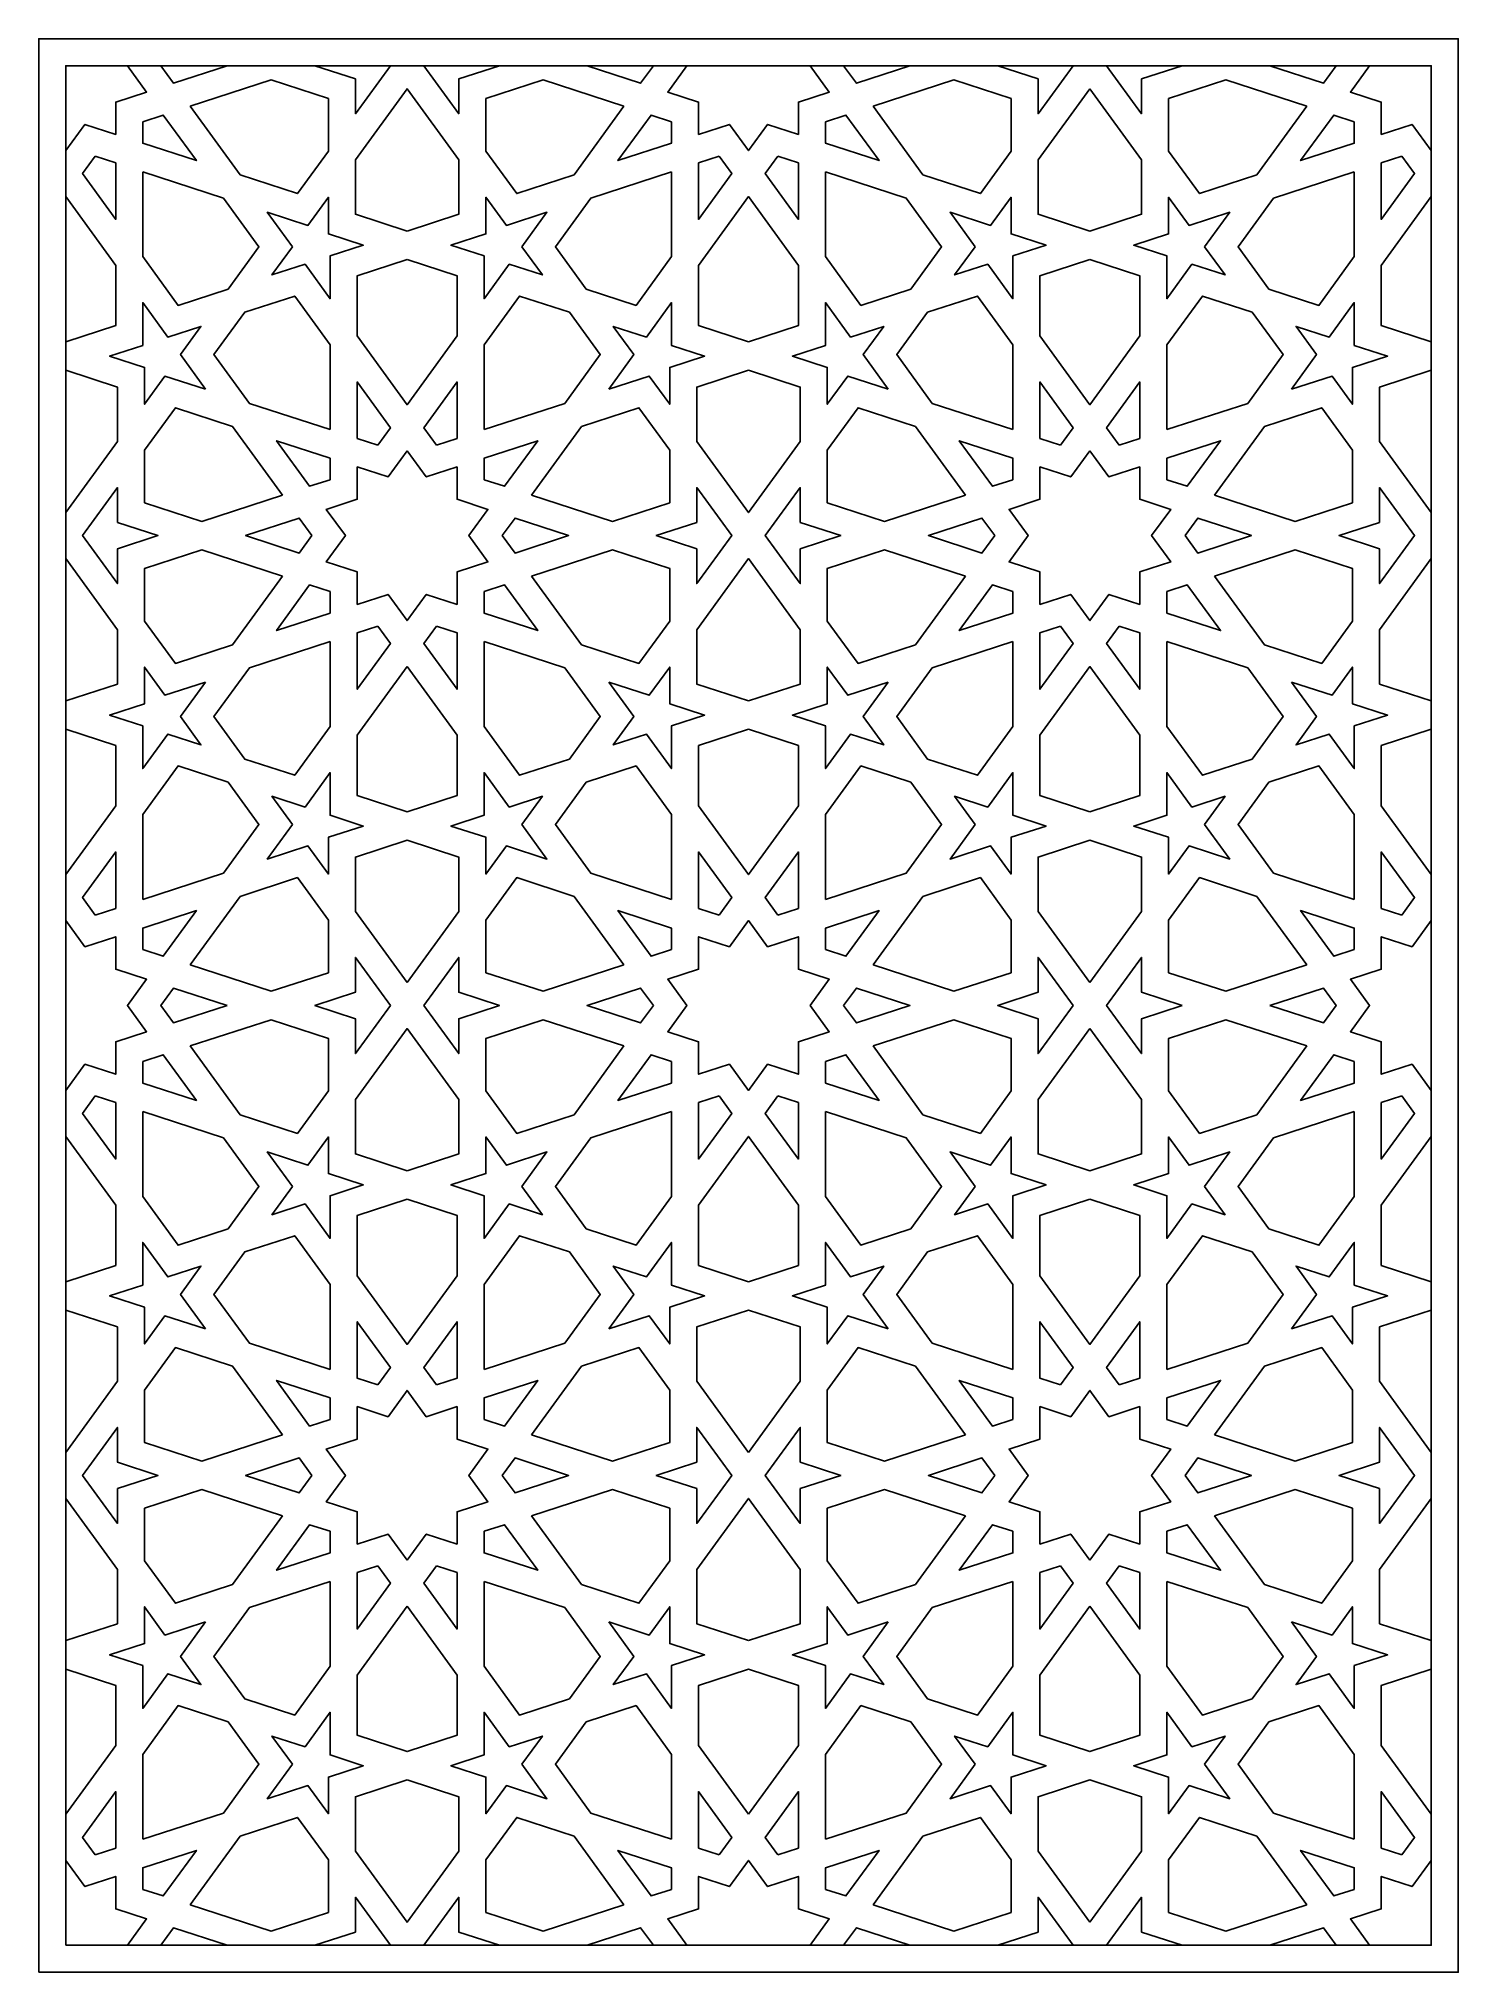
# Model space of a CAD drawing. Header units: millimetres. Extents: x 26884 to 27933, y 13007 to 14436.
import ezdxf

# ---------------------------------------------------------------- set-up
doc = ezdxf.new("R2010")
doc.units = ezdxf.units.MM
doc.layers.add('DEFAULT_LAYER', color=1, linetype='Continuous')

msp = doc.modelspace()

# ---------------------------------------------------------------- linework, layer by layer
at = {"layer": 'DEFAULT_LAYER'}
for points in [[(26884.2, 13007.1), (27933, 13007.1), (27933, 14435.6), (26884.2, 14435.6)], [(26904.2, 13027.1), (27913, 13027.1), (27913, 14415.6), (26904.2, 14415.6)], [(26996.2, 14385.7), (27033.1, 14335), (27075.4, 14321.2), (27098.2, 14352.6), (27098.2, 14391.3), (27055.9, 14405.1)], [(27316.6, 14385.7), (27279.7, 14335), (27237.4, 14321.2), (27214.6, 14352.6), (27214.6, 14391.3), (27256.9, 14405.1)], [(27500.6, 14385.7), (27537.5, 14335), (27579.9, 14321.2), (27602.6, 14352.6), (27602.6, 14391.3), (27560.3, 14405.1)], [(27821, 14385.7), (27784.1, 14335), (27741.8, 14321.2), (27719, 14352.6), (27719, 14391.3), (27761.3, 14405.1)], [(27156.4, 14293.5), (27118.2, 14305.9), (27118.2, 14346.1), (27156.4, 14398.6), (27194.6, 14346.1), (27194.6, 14305.9)], [(27660.8, 14398.6), (27622.6, 14346.1), (27622.6, 14305.9), (27660.8, 14293.5), (27699, 14305.9), (27699, 14346.1)], [(26961.1, 14374.3), (26976.2, 14379.2), (27000.7, 14345.5), (26961.1, 14358.4)], [(27351.7, 14374.3), (27336.6, 14379.2), (27312.1, 14345.5), (27351.7, 14358.4)], [(27465.5, 14374.3), (27480.6, 14379.2), (27505.1, 14345.5), (27465.5, 14358.4)], [(27856.1, 14374.3), (27841, 14379.2), (27816.5, 14345.5), (27856.1, 14358.4)], [(26925.9, 14348.8), (26941.1, 14343.8), (26941.1, 14302.1), (26916.6, 14335.9)], [(27386.9, 14348.8), (27371.7, 14343.8), (27371.7, 14302.1), (27396.2, 14335.9)], [(27430.3, 14348.8), (27445.5, 14343.8), (27445.5, 14302.1), (27421, 14335.9)], [(27891.3, 14348.8), (27876.1, 14343.8), (27876.1, 14302.1), (27900.7, 14335.9)], [(26961.1, 14337.3), (26961.1, 14274.6), (26987.2, 14238.6), (27024.1, 14250.6), (27046.9, 14281.9), (27020.7, 14317.9)], [(27351.7, 14337.3), (27351.7, 14274.6), (27325.6, 14238.6), (27288.7, 14250.6), (27265.9, 14281.9), (27292.1, 14317.9)], [(27465.5, 14337.3), (27465.5, 14274.6), (27491.7, 14238.6), (27528.5, 14250.6), (27551.3, 14281.9), (27525.1, 14317.9)], [(27856.1, 14337.3), (27856.1, 14274.6), (27830, 14238.6), (27793.1, 14250.6), (27770.3, 14281.9), (27796.5, 14317.9)], [(27071.6, 14281.9), (27056.5, 14261.1), (27081, 14269), (27099.5, 14243.5), (27099.5, 14275.1), (27124, 14283), (27098.2, 14291.4), (27098.2, 14318.5), (27083.1, 14297.7), (27053.1, 14307.4)], [(27241.2, 14281.9), (27256.3, 14261.1), (27231.8, 14269), (27213.3, 14243.5), (27213.3, 14275.1), (27188.8, 14283), (27214.6, 14291.4), (27214.6, 14318.5), (27229.7, 14297.7), (27259.7, 14307.4)], [(27408.6, 14211.6), (27445.5, 14223.6), (27445.5, 14268.1), (27408.6, 14318.9), (27371.7, 14268.1), (27371.7, 14223.6)], [(27576, 14281.9), (27560.9, 14261.1), (27585.4, 14269), (27603.9, 14243.5), (27603.9, 14275.1), (27628.4, 14283), (27602.6, 14291.4), (27602.6, 14318.5), (27587.5, 14297.7), (27557.5, 14307.4)], [(27745.6, 14281.9), (27760.7, 14261.1), (27736.2, 14269), (27717.7, 14243.5), (27717.7, 14275.1), (27693.2, 14283), (27719, 14291.4), (27719, 14318.5), (27734.1, 14297.7), (27764.1, 14307.4)], [(27156.4, 14272.5), (27119.5, 14260.5), (27119.5, 14216), (27156.4, 14165.2), (27193.3, 14216), (27193.3, 14260.5)], [(27660.8, 14272.5), (27697.7, 14260.5), (27697.7, 14216), (27660.8, 14165.2), (27623.9, 14216), (27623.9, 14260.5)], [(27099.5, 14146.8), (27099.5, 14209.5), (27073.4, 14245.5), (27036.5, 14233.5), (27013.7, 14202.2), (27039.9, 14166.2)], [(27213.3, 14146.8), (27213.3, 14209.5), (27239.4, 14245.5), (27276.3, 14233.5), (27299.1, 14202.2), (27272.9, 14166.2)], [(27603.9, 14146.8), (27603.9, 14209.5), (27577.8, 14245.5), (27540.9, 14233.5), (27518.1, 14202.2), (27544.3, 14166.2)], [(27717.7, 14146.8), (27717.7, 14209.5), (27743.9, 14245.5), (27780.7, 14233.5), (27803.5, 14202.2), (27777.4, 14166.2)], [(27007.5, 14176.7), (26989, 14202.2), (27004.1, 14223), (26979.6, 14215.1), (26961.1, 14240.6), (26961.1, 14209), (26936.6, 14201.1), (26962.4, 14192.7), (26962.4, 14165.6), (26977.5, 14186.4)], [(27305.3, 14176.7), (27323.8, 14202.2), (27308.7, 14223), (27333.2, 14215.1), (27351.7, 14240.6), (27351.7, 14209), (27376.2, 14201.1), (27350.4, 14192.7), (27350.4, 14165.6), (27335.3, 14186.4)], [(27511.9, 14176.7), (27493.4, 14202.2), (27508.5, 14223), (27484, 14215.1), (27465.5, 14240.6), (27465.5, 14209), (27441, 14201.1), (27466.8, 14192.7), (27466.8, 14165.6), (27481.9, 14186.4)], [(27809.7, 14176.7), (27828.2, 14202.2), (27813.1, 14223), (27837.6, 14215.1), (27856.1, 14240.6), (27856.1, 14209), (27880.7, 14201.1), (27854.8, 14192.7), (27854.8, 14165.6), (27839.7, 14186.4)], [(27408.6, 14190.6), (27370.4, 14178.2), (27370.4, 14138), (27408.6, 14085.5), (27446.8, 14138), (27446.8, 14178.2)], [(27134.7, 14135.3), (27119.5, 14140.3), (27119.5, 14182), (27144, 14148.2)], [(27178.1, 14135.3), (27193.3, 14140.3), (27193.3, 14182), (27168.8, 14148.2)], [(27639.1, 14135.3), (27623.9, 14140.3), (27623.9, 14182), (27648.4, 14148.2)], [(27682.5, 14135.3), (27697.7, 14140.3), (27697.7, 14182), (27673.2, 14148.2)], [(27064.4, 14098.4), (27027.5, 14149.1), (26985.2, 14162.9), (26962.4, 14131.5), (26962.4, 14092.8), (27004.7, 14079)], [(27248.4, 14098.4), (27285.3, 14149.1), (27327.6, 14162.9), (27350.4, 14131.5), (27350.4, 14092.8), (27308.1, 14079)], [(27568.8, 14098.4), (27531.9, 14149.1), (27489.6, 14162.9), (27466.8, 14131.5), (27466.8, 14092.8), (27509.1, 14079)], [(27752.8, 14098.4), (27789.7, 14149.1), (27832.1, 14162.9), (27854.8, 14131.5), (27854.8, 14092.8), (27812.5, 14079)], [(27099.5, 14109.8), (27084.4, 14104.9), (27059.9, 14138.6), (27099.5, 14125.7)], [(27156.4, 14131.2), (27170.5, 14111.8), (27193.3, 14119.2), (27193.3, 14095.3), (27216.1, 14087.9), (27202, 14068.5), (27216.1, 14049.1), (27193.3, 14041.7), (27193.3, 14017.7), (27170.5, 14025.1), (27156.4, 14005.7), (27142.3, 14025.1), (27119.5, 14017.7), (27119.5, 14041.7), (27096.7, 14049.1), (27110.8, 14068.5), (27096.7, 14087.9), (27119.5, 14095.3), (27119.5, 14119.2), (27142.3, 14111.8)], [(27213.3, 14109.8), (27228.4, 14104.9), (27252.9, 14138.6), (27213.3, 14125.7)], [(27603.9, 14109.8), (27588.8, 14104.9), (27564.3, 14138.6), (27603.9, 14125.7)], [(27660.8, 14131.2), (27646.7, 14111.8), (27623.9, 14119.2), (27623.9, 14095.3), (27601.1, 14087.9), (27615.2, 14068.5), (27601.1, 14049.1), (27623.9, 14041.7), (27623.9, 14017.7), (27646.7, 14025.1), (27660.8, 14005.7), (27674.9, 14025.1), (27697.7, 14017.7), (27697.7, 14041.7), (27720.5, 14049.1), (27706.4, 14068.5), (27720.5, 14087.9), (27697.7, 14095.3), (27697.7, 14119.2), (27674.9, 14111.8)], [(27717.7, 14109.8), (27732.8, 14104.9), (27757.4, 14138.6), (27717.7, 14125.7)], [(26942.4, 14078.2), (26942.4, 14104), (26916.6, 14068.5), (26942.4, 14033), (26942.4, 14058.7), (26972.3, 14068.5)], [(27370.4, 14078.2), (27370.4, 14104), (27396.2, 14068.5), (27370.4, 14033), (27370.4, 14058.7), (27340.5, 14068.5)], [(27446.8, 14078.2), (27446.8, 14104), (27421, 14068.5), (27446.8, 14033), (27446.8, 14058.7), (27476.8, 14068.5)], [(27874.8, 14078.2), (27874.8, 14104), (27900.7, 14068.5), (27874.8, 14033), (27874.8, 14058.7), (27844.9, 14068.5)], [(27086.1, 14068.5), (27076.7, 14055.6), (27037.1, 14068.5), (27076.7, 14081.4)], [(27226.7, 14068.5), (27236.1, 14055.6), (27275.7, 14068.5), (27236.1, 14081.4)], [(27590.5, 14068.5), (27581.1, 14055.6), (27541.5, 14068.5), (27581.1, 14081.4)], [(27731.1, 14068.5), (27740.5, 14055.6), (27780.1, 14068.5), (27740.5, 14081.4)], [(27064.4, 14038.6), (27004.7, 14058), (26962.4, 14044.2), (26962.4, 14005.4), (26985.2, 13974.1), (27027.5, 13987.8)], [(27248.4, 14038.6), (27308.1, 14058), (27350.4, 14044.2), (27350.4, 14005.4), (27327.6, 13974.1), (27285.3, 13987.8)], [(27568.8, 14038.6), (27509.1, 14058), (27466.8, 14044.2), (27466.8, 14005.4), (27489.6, 13974.1), (27531.9, 13987.8)], [(27752.8, 14038.6), (27812.5, 14058), (27854.8, 14044.2), (27854.8, 14005.4), (27832.1, 13974.1), (27789.7, 13987.8)], [(27408.6, 13946.4), (27370.4, 13958.8), (27370.4, 13998.9), (27408.6, 14051.5), (27446.8, 13998.9), (27446.8, 13958.8)], [(27099.5, 14027.2), (27099.5, 14011.2), (27059.9, 13998.3), (27084.4, 14032.1)], [(27213.3, 14027.2), (27213.3, 14011.2), (27252.9, 13998.3), (27228.4, 14032.1)], [(27603.9, 14027.2), (27603.9, 14011.2), (27564.3, 13998.3), (27588.8, 14032.1)], [(27717.7, 14027.2), (27717.7, 14011.2), (27757.4, 13998.3), (27732.8, 14032.1)], [(27134.7, 14001.6), (27144, 13988.7), (27119.5, 13955), (27119.5, 13996.7)], [(27178.1, 14001.6), (27168.8, 13988.7), (27193.3, 13955), (27193.3, 13996.7)], [(27639.1, 14001.6), (27648.4, 13988.7), (27623.9, 13955), (27623.9, 13996.7)], [(27682.5, 14001.6), (27673.2, 13988.7), (27697.7, 13955), (27697.7, 13996.7)], [(27099.5, 13990.2), (27039.9, 13970.8), (27013.7, 13934.8), (27036.5, 13903.4), (27073.4, 13891.4), (27099.5, 13927.5)], [(27213.3, 13990.2), (27272.9, 13970.8), (27299.1, 13934.8), (27276.3, 13903.4), (27239.4, 13891.4), (27213.3, 13927.5)], [(27603.9, 13990.2), (27544.3, 13970.8), (27518.1, 13934.8), (27540.9, 13903.4), (27577.8, 13891.4), (27603.9, 13927.5)], [(27717.7, 13990.2), (27777.4, 13970.8), (27803.5, 13934.8), (27780.7, 13903.4), (27743.9, 13891.4), (27717.7, 13927.5)], [(27007.5, 13960.3), (26989, 13934.8), (27004.1, 13913.9), (26979.6, 13921.9), (26961.1, 13896.4), (26961.1, 13927.9), (26936.6, 13935.9), (26962.4, 13944.3), (26962.4, 13971.4), (26977.5, 13950.6)], [(27156.4, 13971.7), (27119.5, 13921), (27119.5, 13876.4), (27156.4, 13864.5), (27193.3, 13876.4), (27193.3, 13921)], [(27305.3, 13960.3), (27323.8, 13934.8), (27308.7, 13913.9), (27333.2, 13921.9), (27351.7, 13896.4), (27351.7, 13927.9), (27376.2, 13935.9), (27350.4, 13944.3), (27350.4, 13971.4), (27335.3, 13950.6)], [(27511.9, 13960.3), (27493.4, 13934.8), (27508.5, 13913.9), (27484, 13921.9), (27465.5, 13896.4), (27465.5, 13927.9), (27441, 13935.9), (27466.8, 13944.3), (27466.8, 13971.4), (27481.9, 13950.6)], [(27660.8, 13864.5), (27623.9, 13876.4), (27623.9, 13921), (27660.8, 13971.7), (27697.7, 13921), (27697.7, 13876.4)], [(27809.7, 13960.3), (27828.2, 13934.8), (27813.1, 13913.9), (27837.6, 13921.9), (27856.1, 13896.4), (27856.1, 13927.9), (27880.7, 13935.9), (27854.8, 13944.3), (27854.8, 13971.4), (27839.7, 13950.6)], [(27408.6, 13925.4), (27445.5, 13913.4), (27445.5, 13868.9), (27408.6, 13818.1), (27371.7, 13868.9), (27371.7, 13913.4)], [(26961.1, 13799.6), (26961.1, 13862.4), (26987.2, 13898.4), (27024.1, 13886.4), (27046.9, 13855), (27020.7, 13819)], [(27071.6, 13855), (27056.5, 13875.9), (27081, 13867.9), (27099.5, 13893.4), (27099.5, 13861.9), (27124, 13853.9), (27098.2, 13845.6), (27098.2, 13818.4), (27083.1, 13839.3), (27053.1, 13829.5)], [(27241.2, 13855), (27256.3, 13875.9), (27231.8, 13867.9), (27213.3, 13893.4), (27213.3, 13861.9), (27188.8, 13853.9), (27214.6, 13845.6), (27214.6, 13818.4), (27229.7, 13839.3), (27259.7, 13829.5)], [(27351.7, 13799.6), (27351.7, 13862.4), (27325.6, 13898.4), (27288.7, 13886.4), (27265.9, 13855), (27292.1, 13819)], [(27465.5, 13799.6), (27465.5, 13862.4), (27491.7, 13898.4), (27528.5, 13886.4), (27551.3, 13855), (27525.1, 13819)], [(27576, 13855), (27560.9, 13875.9), (27585.4, 13867.9), (27603.9, 13893.4), (27603.9, 13861.9), (27628.4, 13853.9), (27602.6, 13845.6), (27602.6, 13818.4), (27587.5, 13839.3), (27557.5, 13829.5)], [(27745.6, 13855), (27760.7, 13875.9), (27736.2, 13867.9), (27717.7, 13893.4), (27717.7, 13861.9), (27693.2, 13853.9), (27719, 13845.6), (27719, 13818.4), (27734.1, 13839.3), (27764.1, 13829.5)], [(27856.1, 13799.6), (27856.1, 13862.4), (27830, 13898.4), (27793.1, 13886.4), (27770.3, 13855), (27796.5, 13819)], [(27156.4, 13738.4), (27194.6, 13790.9), (27194.6, 13831), (27156.4, 13843.4), (27118.2, 13831), (27118.2, 13790.9)], [(27660.8, 13738.4), (27622.6, 13790.9), (27622.6, 13831), (27660.8, 13843.4), (27699, 13831), (27699, 13790.9)], [(26925.9, 13788.2), (26941.1, 13793.1), (26941.1, 13834.8), (26916.6, 13801.1)], [(27386.9, 13788.2), (27371.7, 13793.1), (27371.7, 13834.8), (27396.2, 13801.1)], [(27430.3, 13788.2), (27445.5, 13793.1), (27445.5, 13834.8), (27421, 13801.1)], [(27891.3, 13788.2), (27876.1, 13793.1), (27876.1, 13834.8), (27900.7, 13801.1)], [(26996.2, 13751.3), (27033.1, 13802), (27075.4, 13815.8), (27098.2, 13784.4), (27098.2, 13745.6), (27055.9, 13731.9)], [(27316.6, 13751.3), (27279.7, 13802), (27237.4, 13815.8), (27214.6, 13784.4), (27214.6, 13745.6), (27256.9, 13731.9)], [(27500.6, 13751.3), (27537.5, 13802), (27579.9, 13815.8), (27602.6, 13784.4), (27602.6, 13745.6), (27560.3, 13731.9)], [(27821, 13751.3), (27784.1, 13802), (27741.8, 13815.8), (27719, 13784.4), (27719, 13745.6), (27761.3, 13731.9)], [(26961.1, 13762.7), (26976.2, 13757.8), (27000.7, 13791.5), (26961.1, 13778.6)], [(27351.7, 13762.7), (27336.6, 13757.8), (27312.1, 13791.5), (27351.7, 13778.6)], [(27465.5, 13762.7), (27480.6, 13757.8), (27505.1, 13791.5), (27465.5, 13778.6)], [(27856.1, 13762.7), (27841, 13757.8), (27816.5, 13791.5), (27856.1, 13778.6)], [(27454.2, 13721.4), (27468.3, 13702), (27445.5, 13694.6), (27445.5, 13670.6), (27422.7, 13678), (27408.6, 13658.6), (27394.5, 13678), (27371.7, 13670.6), (27371.7, 13694.6), (27348.9, 13702), (27363, 13721.4), (27348.9, 13740.7), (27371.7, 13748.1), (27371.7, 13772.1), (27394.5, 13764.7), (27408.6, 13784.1), (27422.7, 13764.7), (27445.5, 13772.1), (27445.5, 13748.1), (27468.3, 13740.7)], [(27144, 13721.4), (27118.2, 13756.9), (27118.2, 13731.1), (27088.3, 13721.4), (27118.2, 13711.6), (27118.2, 13685.8)], [(27168.8, 13721.4), (27194.6, 13756.9), (27194.6, 13731.1), (27224.6, 13721.4), (27194.6, 13711.6), (27194.6, 13685.8)], [(27648.4, 13721.4), (27622.6, 13756.9), (27622.6, 13731.1), (27592.7, 13721.4), (27622.6, 13711.6), (27622.6, 13685.8)], [(27729, 13721.4), (27699, 13711.6), (27699, 13685.8), (27673.2, 13721.4), (27699, 13756.9), (27699, 13731.1)], [(27023.5, 13721.4), (26983.9, 13708.5), (26974.5, 13721.4), (26983.9, 13734.2)], [(27338.3, 13721.4), (27328.9, 13734.2), (27289.3, 13721.4), (27328.9, 13708.5)], [(27478.9, 13721.4), (27488.3, 13734.2), (27527.9, 13721.4), (27488.3, 13708.5)], [(27793.7, 13721.4), (27833.3, 13708.5), (27842.7, 13721.4), (27833.3, 13734.2)], [(26996.2, 13691.5), (27033.1, 13640.7), (27075.4, 13626.9), (27098.2, 13658.3), (27098.2, 13697.1), (27055.9, 13710.8)], [(27156.4, 13599.3), (27118.2, 13611.7), (27118.2, 13651.8), (27156.4, 13704.3), (27194.6, 13651.8), (27194.6, 13611.7)], [(27316.6, 13691.5), (27279.7, 13640.7), (27237.4, 13626.9), (27214.6, 13658.3), (27214.6, 13697.1), (27256.9, 13710.8)], [(27500.6, 13691.5), (27537.5, 13640.7), (27579.9, 13626.9), (27602.6, 13658.3), (27602.6, 13697.1), (27560.3, 13710.8)], [(27660.8, 13704.3), (27622.6, 13651.8), (27622.6, 13611.7), (27660.8, 13599.3), (27699, 13611.7), (27699, 13651.8)], [(27821, 13691.5), (27784.1, 13640.7), (27741.8, 13626.9), (27719, 13658.3), (27719, 13697.1), (27761.3, 13710.8)], [(26961.1, 13680), (26976.2, 13685), (27000.7, 13651.2), (26961.1, 13664.1)], [(27351.7, 13680), (27336.6, 13685), (27312.1, 13651.2), (27351.7, 13664.1)], [(27465.5, 13680), (27480.6, 13685), (27505.1, 13651.2), (27465.5, 13664.1)], [(27856.1, 13680), (27841, 13685), (27816.5, 13651.2), (27856.1, 13664.1)], [(26925.9, 13654.5), (26941.1, 13649.6), (26941.1, 13607.9), (26916.6, 13641.6)], [(26961.1, 13643.1), (26961.1, 13580.3), (26987.2, 13544.3), (27024.1, 13556.3), (27046.9, 13587.7), (27020.7, 13623.7)], [(27351.7, 13643.1), (27351.7, 13580.3), (27325.6, 13544.3), (27288.7, 13556.3), (27265.9, 13587.7), (27292.1, 13623.7)], [(27386.9, 13654.5), (27371.7, 13649.6), (27371.7, 13607.9), (27396.2, 13641.6)], [(27430.3, 13654.5), (27445.5, 13649.6), (27445.5, 13607.9), (27421, 13641.6)], [(27465.5, 13643.1), (27465.5, 13580.3), (27491.7, 13544.3), (27528.5, 13556.3), (27551.3, 13587.7), (27525.1, 13623.7)], [(27856.1, 13643.1), (27856.1, 13580.3), (27830, 13544.3), (27793.1, 13556.3), (27770.3, 13587.7), (27796.5, 13623.7)], [(27891.3, 13654.5), (27876.1, 13649.6), (27876.1, 13607.9), (27900.7, 13641.6)], [(27071.6, 13587.7), (27056.5, 13566.8), (27081, 13574.8), (27099.5, 13549.3), (27099.5, 13580.8), (27124, 13588.8), (27098.2, 13597.2), (27098.2, 13624.3), (27083.1, 13603.4), (27053.1, 13613.2)], [(27241.2, 13587.7), (27256.3, 13566.8), (27231.8, 13574.8), (27213.3, 13549.3), (27213.3, 13580.8), (27188.8, 13588.8), (27214.6, 13597.2), (27214.6, 13624.3), (27229.7, 13603.4), (27259.7, 13613.2)], [(27408.6, 13517.3), (27445.5, 13529.3), (27445.5, 13573.8), (27408.6, 13624.6), (27371.7, 13573.8), (27371.7, 13529.3)], [(27576, 13587.7), (27560.9, 13566.8), (27585.4, 13574.8), (27603.9, 13549.3), (27603.9, 13580.8), (27628.4, 13588.8), (27602.6, 13597.2), (27602.6, 13624.3), (27587.5, 13603.4), (27557.5, 13613.2)], [(27745.6, 13587.7), (27760.7, 13566.8), (27736.2, 13574.8), (27717.7, 13549.3), (27717.7, 13580.8), (27693.2, 13588.8), (27719, 13597.2), (27719, 13624.3), (27734.1, 13603.4), (27764.1, 13613.2)], [(27156.4, 13578.3), (27193.3, 13566.3), (27193.3, 13521.7), (27156.4, 13471), (27119.5, 13521.7), (27119.5, 13566.3)], [(27660.8, 13578.3), (27623.9, 13566.3), (27623.9, 13521.7), (27660.8, 13471), (27697.7, 13521.7), (27697.7, 13566.3)], [(27007.5, 13482.4), (26989, 13507.9), (27004.1, 13528.8), (26979.6, 13520.8), (26961.1, 13546.3), (26961.1, 13514.8), (26936.6, 13506.8), (26962.4, 13498.4), (26962.4, 13471.3), (26977.5, 13492.2)], [(27099.5, 13452.5), (27039.9, 13471.9), (27013.7, 13507.9), (27036.5, 13539.3), (27073.4, 13551.3), (27099.5, 13515.2)], [(27213.3, 13452.5), (27272.9, 13471.9), (27299.1, 13507.9), (27276.3, 13539.3), (27239.4, 13551.3), (27213.3, 13515.2)], [(27305.3, 13482.4), (27323.8, 13507.9), (27308.7, 13528.8), (27333.2, 13520.8), (27351.7, 13546.3), (27351.7, 13514.8), (27376.2, 13506.8), (27350.4, 13498.4), (27350.4, 13471.3), (27335.3, 13492.2)], [(27511.9, 13482.4), (27493.4, 13507.9), (27508.5, 13528.8), (27484, 13520.8), (27465.5, 13546.3), (27465.5, 13514.8), (27441, 13506.8), (27466.8, 13498.4), (27466.8, 13471.3), (27481.9, 13492.2)], [(27603.9, 13452.5), (27544.3, 13471.9), (27518.1, 13507.9), (27540.9, 13539.3), (27577.8, 13551.3), (27603.9, 13515.2)], [(27717.7, 13452.5), (27777.4, 13471.9), (27803.5, 13507.9), (27780.7, 13539.3), (27743.9, 13551.3), (27717.7, 13515.2)], [(27809.7, 13482.4), (27828.2, 13507.9), (27813.1, 13528.8), (27837.6, 13520.8), (27856.1, 13546.3), (27856.1, 13514.8), (27880.7, 13506.8), (27854.8, 13498.4), (27854.8, 13471.3), (27839.7, 13492.2)], [(27134.7, 13441.1), (27144, 13454), (27119.5, 13487.7), (27119.5, 13446)], [(27178.1, 13441.1), (27168.8, 13454), (27193.3, 13487.7), (27193.3, 13446)], [(27408.6, 13391.2), (27446.8, 13443.8), (27446.8, 13483.9), (27408.6, 13496.3), (27370.4, 13483.9), (27370.4, 13443.8)], [(27639.1, 13441.1), (27648.4, 13454), (27623.9, 13487.7), (27623.9, 13446)], [(27682.5, 13441.1), (27673.2, 13454), (27697.7, 13487.7), (27697.7, 13446)], [(27064.4, 13404.1), (27004.7, 13384.7), (26962.4, 13398.5), (26962.4, 13437.3), (26985.2, 13468.6), (27027.5, 13454.9)], [(27248.4, 13404.1), (27308.1, 13384.7), (27350.4, 13398.5), (27350.4, 13437.3), (27327.6, 13468.6), (27285.3, 13454.9)], [(27568.8, 13404.1), (27509.1, 13384.7), (27466.8, 13398.5), (27466.8, 13437.3), (27489.6, 13468.6), (27531.9, 13454.9)], [(27752.8, 13404.1), (27812.5, 13384.7), (27854.8, 13398.5), (27854.8, 13437.3), (27832.1, 13468.6), (27789.7, 13454.9)], [(27099.5, 13415.6), (27099.5, 13431.5), (27059.9, 13444.4), (27084.4, 13410.6)], [(27213.3, 13415.6), (27213.3, 13431.5), (27252.9, 13444.4), (27228.4, 13410.6)], [(27603.9, 13415.6), (27603.9, 13431.5), (27564.3, 13444.4), (27588.8, 13410.6)], [(27717.7, 13415.6), (27717.7, 13431.5), (27757.4, 13444.4), (27732.8, 13410.6)], [(27156.4, 13311.5), (27170.5, 13330.9), (27193.3, 13323.5), (27193.3, 13347.4), (27216.1, 13354.8), (27202, 13374.2), (27216.1, 13393.6), (27193.3, 13401), (27193.3, 13425), (27170.5, 13417.6), (27156.4, 13437), (27142.3, 13417.6), (27119.5, 13425), (27119.5, 13401), (27096.7, 13393.6), (27110.8, 13374.2), (27096.7, 13354.8), (27119.5, 13347.4), (27119.5, 13323.5), (27142.3, 13330.9)], [(27660.8, 13311.5), (27646.7, 13330.9), (27623.9, 13323.5), (27623.9, 13347.4), (27601.1, 13354.8), (27615.2, 13374.2), (27601.1, 13393.6), (27623.9, 13401), (27623.9, 13425), (27646.7, 13417.6), (27660.8, 13437), (27674.9, 13417.6), (27697.7, 13425), (27697.7, 13401), (27720.5, 13393.6), (27706.4, 13374.2), (27720.5, 13354.8), (27697.7, 13347.4), (27697.7, 13323.5), (27674.9, 13330.9)], [(26942.4, 13364.5), (26942.4, 13338.7), (26916.6, 13374.2), (26942.4, 13409.7), (26942.4, 13384), (26972.3, 13374.2)], [(27370.4, 13364.5), (27370.4, 13338.7), (27396.2, 13374.2), (27370.4, 13409.7), (27370.4, 13384), (27340.5, 13374.2)], [(27446.8, 13364.5), (27446.8, 13338.7), (27421, 13374.2), (27446.8, 13409.7), (27446.8, 13384), (27476.8, 13374.2)], [(27874.8, 13364.5), (27874.8, 13338.7), (27900.7, 13374.2), (27874.8, 13409.7), (27874.8, 13384), (27844.9, 13374.2)], [(27086.1, 13374.2), (27076.7, 13387.1), (27037.1, 13374.2), (27076.7, 13361.3)], [(27226.7, 13374.2), (27236.1, 13387.1), (27275.7, 13374.2), (27236.1, 13361.3)], [(27590.5, 13374.2), (27581.1, 13387.1), (27541.5, 13374.2), (27581.1, 13361.3)], [(27731.1, 13374.2), (27740.5, 13387.1), (27780.1, 13374.2), (27740.5, 13361.3)], [(27064.4, 13344.3), (27027.5, 13293.6), (26985.2, 13279.8), (26962.4, 13311.2), (26962.4, 13350), (27004.7, 13363.7)], [(27248.4, 13344.3), (27285.3, 13293.6), (27327.6, 13279.8), (27350.4, 13311.2), (27350.4, 13350), (27308.1, 13363.7)], [(27408.6, 13252.2), (27370.4, 13264.6), (27370.4, 13304.7), (27408.6, 13357.2), (27446.8, 13304.7), (27446.8, 13264.6)], [(27568.8, 13344.3), (27531.9, 13293.6), (27489.6, 13279.8), (27466.8, 13311.2), (27466.8, 13350), (27509.1, 13363.7)], [(27752.8, 13344.3), (27789.7, 13293.6), (27832.1, 13279.8), (27854.8, 13311.2), (27854.8, 13350), (27812.5, 13363.7)], [(27099.5, 13332.9), (27084.4, 13337.8), (27059.9, 13304.1), (27099.5, 13317)], [(27213.3, 13332.9), (27228.4, 13337.8), (27252.9, 13304.1), (27213.3, 13317)], [(27603.9, 13332.9), (27588.8, 13337.8), (27564.3, 13304.1), (27603.9, 13317)], [(27717.7, 13332.9), (27732.8, 13337.8), (27757.4, 13304.1), (27717.7, 13317)], [(27134.7, 13307.4), (27119.5, 13302.4), (27119.5, 13260.7), (27144, 13294.5)], [(27178.1, 13307.4), (27193.3, 13302.4), (27193.3, 13260.7), (27168.8, 13294.5)], [(27639.1, 13307.4), (27623.9, 13302.4), (27623.9, 13260.7), (27648.4, 13294.5)], [(27682.5, 13307.4), (27697.7, 13302.4), (27697.7, 13260.7), (27673.2, 13294.5)], [(27099.5, 13295.9), (27099.5, 13233.2), (27073.4, 13197.2), (27036.5, 13209.2), (27013.7, 13240.5), (27039.9, 13276.6)], [(27213.3, 13295.9), (27213.3, 13233.2), (27239.4, 13197.2), (27276.3, 13209.2), (27299.1, 13240.5), (27272.9, 13276.6)], [(27603.9, 13295.9), (27603.9, 13233.2), (27577.8, 13197.2), (27540.9, 13209.2), (27518.1, 13240.5), (27544.3, 13276.6)], [(27717.7, 13295.9), (27717.7, 13233.2), (27743.9, 13197.2), (27780.7, 13209.2), (27803.5, 13240.5), (27777.4, 13276.6)], [(27007.5, 13266), (26989, 13240.5), (27004.1, 13219.7), (26979.6, 13227.7), (26961.1, 13202.1), (26961.1, 13233.7), (26936.6, 13241.6), (26962.4, 13250), (26962.4, 13277.2), (26977.5, 13256.3)], [(27156.4, 13277.5), (27193.3, 13226.7), (27193.3, 13182.2), (27156.4, 13170.2), (27119.5, 13182.2), (27119.5, 13226.7)], [(27305.3, 13266), (27323.8, 13240.5), (27308.7, 13219.7), (27333.2, 13227.7), (27351.7, 13202.1), (27351.7, 13233.7), (27376.2, 13241.6), (27350.4, 13250), (27350.4, 13277.2), (27335.3, 13256.3)], [(27511.9, 13266), (27493.4, 13240.5), (27508.5, 13219.7), (27484, 13227.7), (27465.5, 13202.1), (27465.5, 13233.7), (27441, 13241.6), (27466.8, 13250), (27466.8, 13277.2), (27481.9, 13256.3)], [(27660.8, 13277.5), (27623.9, 13226.7), (27623.9, 13182.2), (27660.8, 13170.2), (27697.7, 13182.2), (27697.7, 13226.7)], [(27809.7, 13266), (27828.2, 13240.5), (27813.1, 13219.7), (27837.6, 13227.7), (27856.1, 13202.1), (27856.1, 13233.7), (27880.7, 13241.6), (27854.8, 13250), (27854.8, 13277.2), (27839.7, 13256.3)], [(27408.6, 13123.9), (27371.7, 13174.6), (27371.7, 13219.1), (27408.6, 13231.1), (27445.5, 13219.1), (27445.5, 13174.6)], [(26961.1, 13105.4), (26961.1, 13168.1), (26987.2, 13204.1), (27024.1, 13192.2), (27046.9, 13160.8), (27020.7, 13124.8)], [(27351.7, 13105.4), (27351.7, 13168.1), (27325.6, 13204.1), (27288.7, 13192.2), (27265.9, 13160.8), (27292.1, 13124.8)], [(27465.5, 13105.4), (27465.5, 13168.1), (27491.7, 13204.1), (27528.5, 13192.2), (27551.3, 13160.8), (27525.1, 13124.8)], [(27856.1, 13105.4), (27856.1, 13168.1), (27830, 13204.1), (27793.1, 13192.2), (27770.3, 13160.8), (27796.5, 13124.8)], [(27071.6, 13160.8), (27056.5, 13181.6), (27081, 13173.7), (27099.5, 13199.2), (27099.5, 13167.7), (27124, 13159.7), (27098.2, 13151.3), (27098.2, 13124.2), (27083.1, 13145), (27053.1, 13135.3)], [(27241.2, 13160.8), (27256.3, 13181.6), (27231.8, 13173.7), (27213.3, 13199.2), (27213.3, 13167.7), (27188.8, 13159.7), (27214.6, 13151.3), (27214.6, 13124.2), (27229.7, 13145), (27259.7, 13135.3)], [(27576, 13160.8), (27560.9, 13181.6), (27585.4, 13173.7), (27603.9, 13199.2), (27603.9, 13167.7), (27628.4, 13159.7), (27602.6, 13151.3), (27602.6, 13124.2), (27587.5, 13145), (27557.5, 13135.3)], [(27745.6, 13160.8), (27760.7, 13181.6), (27736.2, 13173.7), (27717.7, 13199.2), (27717.7, 13167.7), (27693.2, 13159.7), (27719, 13151.3), (27719, 13124.2), (27734.1, 13145), (27764.1, 13135.3)], [(27156.4, 13149.2), (27118.2, 13136.8), (27118.2, 13096.6), (27156.4, 13044.1), (27194.6, 13096.6), (27194.6, 13136.8)], [(27660.8, 13044.1), (27622.6, 13096.6), (27622.6, 13136.8), (27660.8, 13149.2), (27699, 13136.8), (27699, 13096.6)], [(26925.9, 13094), (26941.1, 13098.9), (26941.1, 13140.6), (26916.6, 13106.8)], [(27386.9, 13094), (27371.7, 13098.9), (27371.7, 13140.6), (27396.2, 13106.8)], [(27430.3, 13094), (27445.5, 13098.9), (27445.5, 13140.6), (27421, 13106.8)], [(27891.3, 13094), (27876.1, 13098.9), (27876.1, 13140.6), (27900.7, 13106.8)], [(26996.2, 13057), (27033.1, 13107.8), (27075.4, 13121.5), (27098.2, 13090.1), (27098.2, 13051.4), (27055.9, 13037.6)], [(27316.6, 13057), (27279.7, 13107.8), (27237.4, 13121.5), (27214.6, 13090.1), (27214.6, 13051.4), (27256.9, 13037.6)], [(27500.6, 13057), (27537.5, 13107.8), (27579.9, 13121.5), (27602.6, 13090.1), (27602.6, 13051.4), (27560.3, 13037.6)], [(27821, 13057), (27784.1, 13107.8), (27741.8, 13121.5), (27719, 13090.1), (27719, 13051.4), (27761.3, 13037.6)], [(26961.1, 13068.4), (26976.2, 13063.5), (27000.7, 13097.2), (26961.1, 13084.4)], [(27351.7, 13068.4), (27336.6, 13063.5), (27312.1, 13097.2), (27351.7, 13084.4)], [(27465.5, 13068.4), (27480.6, 13063.5), (27505.1, 13097.2), (27465.5, 13084.4)], [(27856.1, 13068.4), (27841, 13063.5), (27816.5, 13097.2), (27856.1, 13084.4)]]:
    msp.add_lwpolyline(points, close=True, dxfattribs=at)
for points in [[(26949.8, 14415.6), (26963.9, 14396.2), (26941.1, 14388.8), (26941.1, 14364.9), (26918.3, 14372.3), (26904.2, 14352.9)], [(27023.5, 14415.6), (26983.9, 14402.7), (26974.5, 14415.6)], [(27088.3, 14415.6), (27118.2, 14405.9), (27118.2, 14380.1), (27144, 14415.6)], [(27224.6, 14415.6), (27194.6, 14405.9), (27194.6, 14380.1), (27168.8, 14415.6)], [(27289.3, 14415.6), (27328.9, 14402.7), (27338.3, 14415.6)], [(27454.2, 14415.6), (27468.3, 14396.2), (27445.5, 14388.8), (27445.5, 14364.9), (27422.7, 14372.3), (27408.6, 14352.9), (27394.5, 14372.3), (27371.7, 14364.9), (27371.7, 14388.8), (27348.9, 14396.2), (27363, 14415.6)], [(27527.9, 14415.6), (27488.3, 14402.7), (27478.9, 14415.6)], [(27592.7, 14415.6), (27622.6, 14405.9), (27622.6, 14380.1), (27648.4, 14415.6)], [(27729, 14415.6), (27699, 14405.9), (27699, 14380.1), (27673.2, 14415.6)], [(27793.7, 14415.6), (27833.3, 14402.7), (27842.7, 14415.6)], [(27867.4, 14415.6), (27853.3, 14396.2), (27876.1, 14388.8), (27876.1, 14364.9), (27898.9, 14372.3), (27913, 14352.9)], [(26904.2, 14211.6), (26941.1, 14223.6), (26941.1, 14268.1), (26904.2, 14318.9)], [(27913, 14211.6), (27876.1, 14223.6), (27876.1, 14268.1), (27913, 14318.9)], [(26904.2, 14085.5), (26942.4, 14138), (26942.4, 14178.2), (26904.2, 14190.6)], [(27913, 14085.5), (27874.8, 14138), (27874.8, 14178.2), (27913, 14190.6)], [(26904.2, 14051.5), (26942.4, 13998.9), (26942.4, 13958.8), (26904.2, 13946.4)], [(27913, 14051.5), (27874.8, 13998.9), (27874.8, 13958.8), (27913, 13946.4)], [(26904.2, 13925.4), (26941.1, 13913.4), (26941.1, 13868.9), (26904.2, 13818.1)], [(27913, 13925.4), (27876.1, 13913.4), (27876.1, 13868.9), (27913, 13818.1)], [(26904.2, 13784.1), (26918.3, 13764.7), (26941.1, 13772.1), (26941.1, 13748.1), (26963.9, 13740.7), (26949.8, 13721.4), (26963.9, 13702), (26941.1, 13694.6), (26941.1, 13670.6), (26918.3, 13678), (26904.2, 13658.6)], [(27913, 13784.1), (27898.9, 13764.7), (27876.1, 13772.1), (27876.1, 13748.1), (27853.3, 13740.7), (27867.4, 13721.4), (27853.3, 13702), (27876.1, 13694.6), (27876.1, 13670.6), (27898.9, 13678), (27913, 13658.6)], [(26904.2, 13517.3), (26941.1, 13529.3), (26941.1, 13573.8), (26904.2, 13624.6)], [(27913, 13517.3), (27876.1, 13529.3), (27876.1, 13573.8), (27913, 13624.6)], [(26904.2, 13391.2), (26942.4, 13443.8), (26942.4, 13483.9), (26904.2, 13496.3)], [(27913, 13391.2), (27874.8, 13443.8), (27874.8, 13483.9), (27913, 13496.3)], [(26904.2, 13357.2), (26942.4, 13304.7), (26942.4, 13264.6), (26904.2, 13252.2)], [(27913, 13357.2), (27874.8, 13304.7), (27874.8, 13264.6), (27913, 13252.2)], [(26904.2, 13231.1), (26941.1, 13219.1), (26941.1, 13174.6), (26904.2, 13123.9)], [(27913, 13231.1), (27876.1, 13219.1), (27876.1, 13174.6), (27913, 13123.9)], [(26949.8, 13027.1), (26963.9, 13046.5), (26941.1, 13053.9), (26941.1, 13077.9), (26918.3, 13070.5), (26904.2, 13089.8)], [(27454.2, 13027.1), (27468.3, 13046.5), (27445.5, 13053.9), (27445.5, 13077.9), (27422.7, 13070.5), (27408.6, 13089.8), (27394.5, 13070.5), (27371.7, 13077.9), (27371.7, 13053.9), (27348.9, 13046.5), (27363, 13027.1)], [(27867.4, 13027.1), (27853.3, 13046.5), (27876.1, 13053.9), (27876.1, 13077.9), (27898.9, 13070.5), (27913, 13089.8)], [(27088.3, 13027.1), (27118.2, 13036.8), (27118.2, 13062.6), (27144, 13027.1)], [(27224.6, 13027.1), (27194.6, 13036.8), (27194.6, 13062.6), (27168.8, 13027.1)], [(27592.7, 13027.1), (27622.6, 13036.8), (27622.6, 13062.6), (27648.4, 13027.1)], [(27729, 13027.1), (27699, 13036.8), (27699, 13062.6), (27673.2, 13027.1)], [(27023.5, 13027.1), (26983.9, 13040), (26974.5, 13027.1)], [(27289.3, 13027.1), (27328.9, 13040), (27338.3, 13027.1)], [(27527.9, 13027.1), (27488.3, 13040), (27478.9, 13027.1)], [(27793.7, 13027.1), (27833.3, 13040), (27842.7, 13027.1)]]:
    msp.add_lwpolyline(points, dxfattribs=at)

doc.saveas('drawing.dxf')
